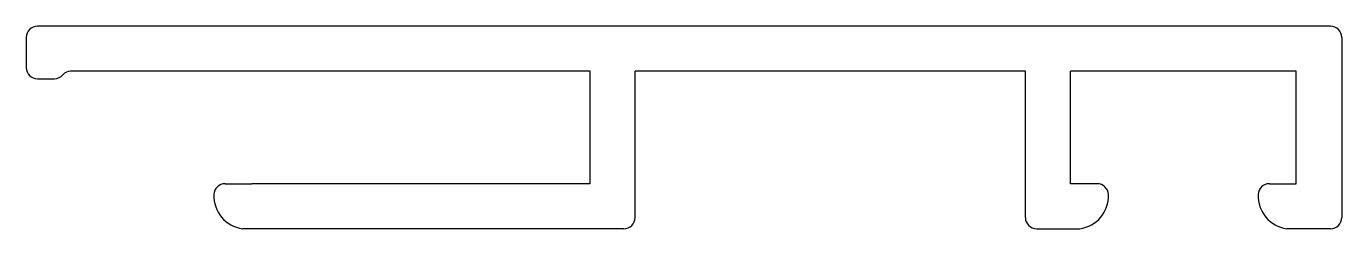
# Model space of a CAD drawing. Extents: x 2271.5 to 2306.5, y 1310.9 to 1316.3.
import ezdxf

# ---------------------------------------------------------------- set-up
doc = ezdxf.new("R2010")
doc.units = 0
doc.layers.get('0').update_dxf_attribs({"linetype": 'CONTINUOUS'})

msp = doc.modelspace()

# ---------------------------------------------------------------- linework, layer by layer
for p, q in [((2271.535, 1316.001), (2271.535, 1315.201)), ((2306.235, 1316.301), (2271.835, 1316.301)), ((2306.535, 1316.001), (2306.535, 1311.201)), ((2286.535, 1315.101), (2272.707, 1315.101)), ((2286.535, 1312.101), (2286.535, 1315.101)), ((2287.735, 1311.201), (2287.735, 1315.101)), ((2298.12, 1315.101), (2287.735, 1315.101)), ((2298.12, 1311.201), (2298.12, 1315.101)), ((2299.32, 1312.101), (2299.32, 1315.101)), ((2305.32, 1315.101), (2299.32, 1315.101)), ((2305.32, 1312.101), (2305.32, 1315.101)), ((2271.835, 1314.901), (2272.283, 1314.901)), ((2276.827, 1312.101), (2277.535, 1312.101)), ((2286.535, 1312.101), (2277.535, 1312.101)), ((2300.028, 1312.101), (2299.32, 1312.101)), ((2304.612, 1312.101), (2305.32, 1312.101)), ((2287.435, 1310.901), (2277.289, 1310.901)), ((2298.42, 1310.901), (2299.566, 1310.901)), ((2306.235, 1310.901), (2305.074, 1310.901))]:
    msp.add_line(p, q)
for centre, radius, start, end in [((2271.835, 1316.001), 0.3, 90, 180), ((2306.235, 1316.001), 0.3, 0, 90), ((2271.835, 1315.201), 0.3, 180, 270), ((2272.283, 1315.201), 0.3, 270, 320.4572), ((2272.707, 1314.851), 0.25, 90, 140.4572), ((2276.827, 1311.801), 0.3, 90, 177.7472), ((2277.412, 1311.778), 0.886, 177.7472, 262.015), ((2299.443, 1311.778), 0.886, 277.985, 2.2528), ((2300.028, 1311.801), 0.3, 2.2528, 90), ((2305.197, 1311.778), 0.886, 177.7472, 262.015), ((2304.612, 1311.801), 0.3, 90, 177.7472), ((2287.435, 1311.201), 0.3, 270, 0), ((2298.42, 1311.201), 0.3, 180, 270), ((2306.235, 1311.201), 0.3, 270, 360)]:
    msp.add_arc(centre, radius, start, end)

doc.saveas('drawing.dxf')
